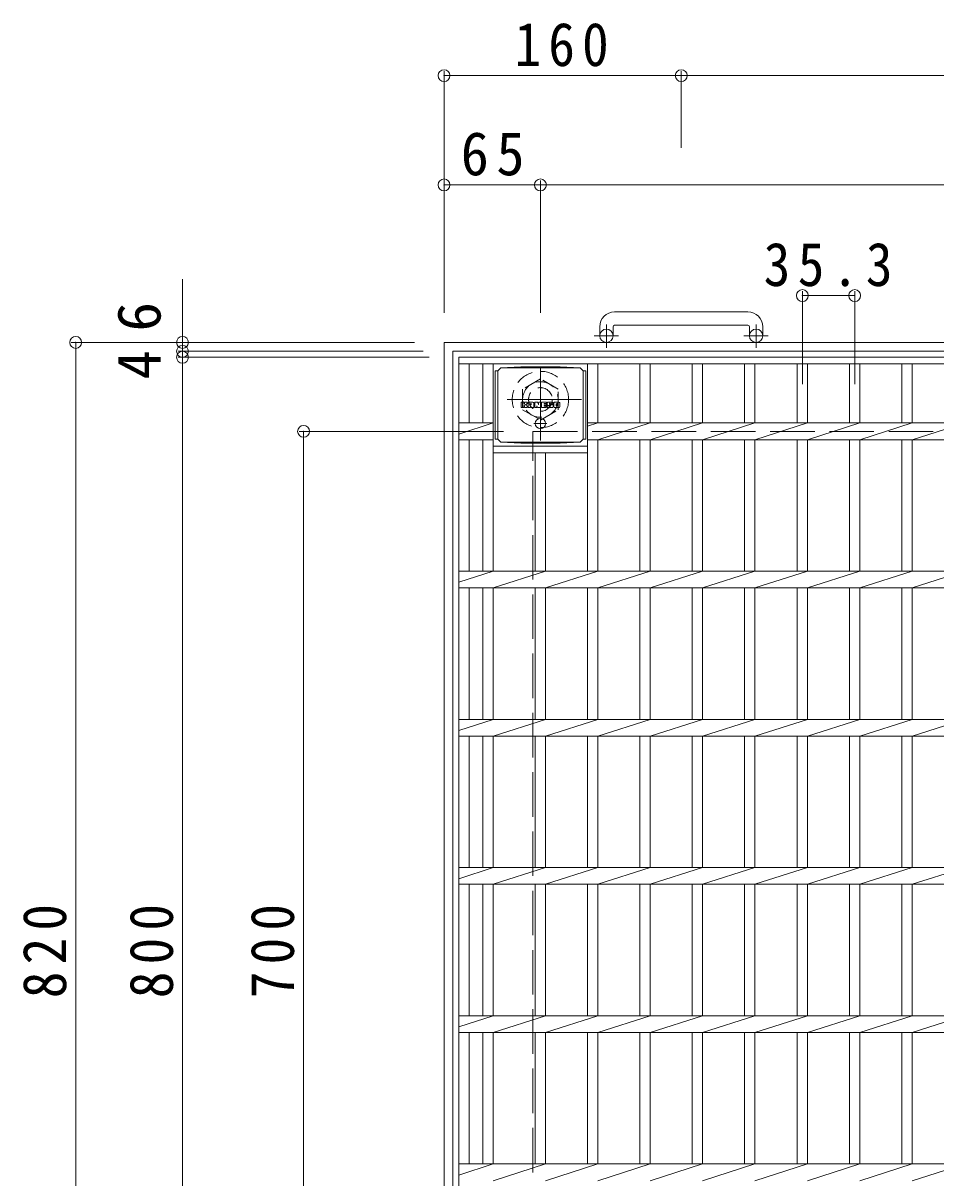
# Model space of a CAD drawing. Units: millimetres at full size, sheet at 1:10; some dimension numbers follow another scale. Extents: x -1608 to 2324, y -1941 to 1699.
# Drawn here: x -1608 to -992, y 920 to 1699 of the extents above; entities that cross this region are included whole.
import ezdxf
from ezdxf.enums import TextEntityAlignment as Align

# ---------------------------------------------------------------- set-up
doc = ezdxf.new("R2010")
doc.units = ezdxf.units.MM
doc.header["$LTSCALE"] = 10
doc.header["$PDMODE"] = 32
doc.header["$PDSIZE"] = 8
for name, pattern in [('CHAIN1', [8, 5, -1, 1, -1]), ('DASHED1', [1.8, 1.2, -0.6]), ('DASHED3', [4, 3, -1])]:
    doc.linetypes.add(name, pattern=pattern)
for name, color, linetype, lineweight in [('C-1', 2, 'Continuous', 9), ('C-2', 3, 'Continuous', 9), ('C-4', 7, 'Continuous', 9), ('C-9', 2, 'Continuous', 9), ('C-F', 7, 'Continuous', 9)]:
    doc.layers.add(name, color=color, linetype=linetype, lineweight=lineweight)
doc.styles.add('ＭＳ ゴシック', font='')
doc.styles.get('ＭＳ ゴシック').set_extended_font_data('MS Gothic')

msp = doc.modelspace()

# ---------------------------------------------------------------- linework, layer by layer
at = {"layer": 'C-1'}
for p, q in [((-1118.73, 1504.53), (-1208.73, 1504.53)), ((-1218.73, 1494.53), (-1218.73, 1488.43)), ((-1209.73, 1494.53), (-1209.73, 1488.43)), ((-1208.73, 1495.53), (-1118.73, 1495.53)), ((-1117.73, 1494.53), (-1117.73, 1488.43)), ((-1108.73, 1494.53), (-1108.73, 1488.43)), ((-1323.73, 1483.93), (-503.73, 1483.93)), ((-1323.73, 663.93), (-1323.73, 1483.93)), ((-1317.73, 1477.93), (-509.73, 1477.93)), ((-1317.73, 669.93), (-1317.73, 1477.93))]:
    msp.add_line(p, q, dxfattribs=at)
at = {"layer": 'C-1', "linetype": 'CHAIN1'}
for p, q in [((-1206.07, 1488.43), (-1222.47, 1488.43)), ((-1214.23, 1480.32), (-1214.23, 1495.92)), ((-1105.07, 1488.43), (-1121.47, 1488.43)), ((-1113.23, 1480.32), (-1113.23, 1495.92)), ((-1258.73, 1417.79), (-1258.73, 1473.07)), ((-1231.09, 1445.43), (-1286.37, 1445.43))]:
    msp.add_line(p, q, dxfattribs=at)
at = {"layer": 'C-1', "linetype": 'DASHED3'}
for p, q in [((-1263.73, 1423.93), (-563.73, 1423.93)), ((-1263.73, 723.93), (-1263.73, 1423.93))]:
    msp.add_line(p, q, dxfattribs=at)
at = {"layer": 'C-1', "linetype": 'DASHED1'}
msp.add_lwpolyline([(-1270.73, 1452.36), (-1270.73, 1438.5), (-1258.73, 1431.57), (-1246.73, 1438.5), (-1246.73, 1452.36), (-1258.73, 1459.29)], close=True, dxfattribs=at)
at = {"layer": 'C-1'}
for centre in [(-1214.23, 1488.43), (-1113.23, 1488.43)]:
    msp.add_circle(centre, 4.5, dxfattribs=at)
at = {"layer": 'C-1', "linetype": 'DASHED1'}
for radius in [19, 12, 8]:
    msp.add_circle((-1258.73, 1445.43), radius, dxfattribs=at)
at = {"layer": 'C-1'}
for centre, radius, start, end in [((-1208.73, 1494.53), 10, 90, 180), ((-1118.73, 1494.53), 10, 0, 90), ((-1208.73, 1494.53), 1, 90, 180), ((-1118.73, 1494.53), 1, 0, 90)]:
    msp.add_arc(centre, radius, start, end, dxfattribs=at)
at = {"layer": 'C-2'}
for p, q in [((-1313.73, 673.93), (-1313.73, 1473.93)), ((-1313.73, 1473.93), (-513.73, 1473.93)), ((-1313.73, 1469.43), (-513.73, 1469.43)), ((-1306.73, 1429.58), (-1306.73, 1469.43)), ((-1297.53, 1429.58), (-1297.53, 1469.43)), ((-1290.53, 1329.58), (-1290.53, 1469.43)), ((-1226.93, 1329.58), (-1226.93, 1469.43)), ((-1219.93, 1429.58), (-1219.93, 1469.43)), ((-1191.63, 1429.58), (-1191.63, 1469.43)), ((-1184.63, 1429.58), (-1184.63, 1469.43)), ((-1156.33, 1429.58), (-1156.33, 1469.43)), ((-1149.33, 1429.58), (-1149.33, 1469.43)), ((-1121.03, 1429.58), (-1121.03, 1469.43)), ((-1114.03, 1429.58), (-1114.03, 1469.43)), ((-1085.53, 1429.58), (-1085.53, 1469.43)), ((-1078.53, 1429.58), (-1078.53, 1469.43)), ((-1050.23, 1429.58), (-1050.23, 1469.43)), ((-1043.23, 1429.58), (-1043.23, 1469.43)), ((-1014.93, 1429.58), (-1014.93, 1469.43)), ((-1007.93, 1429.58), (-1007.93, 1469.43)), ((-1313.73, 1429.58), (-1290.53, 1429.58)), ((-1313.73, 1422.09), (-1290.53, 1429.58)), ((-1226.93, 1427.34), (-1219.93, 1429.58)), ((-1226.93, 1429.58), (-619.53, 1429.58)), ((-1219.93, 1418.28), (-1184.63, 1429.58)), ((-1184.63, 1418.28), (-1149.33, 1429.58)), ((-1149.33, 1418.28), (-1114.03, 1429.58)), ((-1114.03, 1418.28), (-1078.53, 1429.58)), ((-1078.53, 1418.28), (-1043.23, 1429.58)), ((-1043.23, 1418.28), (-1007.93, 1429.58)), ((-1007.93, 1418.28), (-972.63, 1429.58)), ((-1313.73, 1418.28), (-1290.53, 1418.28)), ((-1306.73, 1329.58), (-1306.73, 1418.28)), ((-1297.53, 1329.58), (-1297.53, 1418.28)), ((-1226.93, 1418.28), (-619.53, 1418.28)), ((-1219.93, 1329.58), (-1219.93, 1418.28)), ((-1191.63, 1329.58), (-1191.63, 1418.28)), ((-1184.63, 1329.58), (-1184.63, 1418.28)), ((-1156.33, 1329.58), (-1156.33, 1418.28)), ((-1149.33, 1329.58), (-1149.33, 1418.28)), ((-1121.03, 1329.58), (-1121.03, 1418.28)), ((-1114.03, 1329.58), (-1114.03, 1418.28)), ((-1085.53, 1329.58), (-1085.53, 1418.28)), ((-1078.53, 1329.58), (-1078.53, 1418.28)), ((-1050.23, 1329.58), (-1050.23, 1418.28)), ((-1043.23, 1329.58), (-1043.23, 1418.28)), ((-1014.93, 1329.58), (-1014.93, 1418.28)), ((-1007.93, 1329.58), (-1007.93, 1418.28)), ((-1290.53, 1413.93), (-1226.93, 1413.93)), ((-1290.53, 1409.43), (-1226.93, 1409.43)), ((-1262.23, 1329.58), (-1262.23, 1409.43)), ((-1255.23, 1329.58), (-1255.23, 1409.43)), ((-1313.73, 1329.58), (-513.73, 1329.58)), ((-1313.73, 1322.09), (-1290.53, 1329.58)), ((-1290.53, 1318.28), (-1255.23, 1329.58)), ((-1255.23, 1318.28), (-1219.93, 1329.58)), ((-1219.93, 1318.28), (-1184.63, 1329.58)), ((-1184.63, 1318.28), (-1149.33, 1329.58)), ((-1149.33, 1318.28), (-1114.03, 1329.58)), ((-1114.03, 1318.28), (-1078.53, 1329.58)), ((-1078.53, 1318.28), (-1043.23, 1329.58)), ((-1043.23, 1318.28), (-1007.93, 1329.58)), ((-1007.93, 1318.28), (-972.63, 1329.58)), ((-1313.73, 1318.28), (-513.73, 1318.28)), ((-1306.73, 1229.58), (-1306.73, 1318.28)), ((-1297.53, 1229.58), (-1297.53, 1318.28)), ((-1290.53, 1229.58), (-1290.53, 1318.28)), ((-1262.23, 1229.58), (-1262.23, 1318.28)), ((-1255.23, 1229.58), (-1255.23, 1318.28)), ((-1226.93, 1229.58), (-1226.93, 1318.28)), ((-1219.93, 1229.58), (-1219.93, 1318.28)), ((-1191.63, 1229.58), (-1191.63, 1318.28)), ((-1184.63, 1229.58), (-1184.63, 1318.28)), ((-1156.33, 1229.58), (-1156.33, 1318.28)), ((-1149.33, 1229.58), (-1149.33, 1318.28)), ((-1121.03, 1229.58), (-1121.03, 1318.28)), ((-1114.03, 1229.58), (-1114.03, 1318.28)), ((-1085.53, 1229.58), (-1085.53, 1318.28)), ((-1078.53, 1229.58), (-1078.53, 1318.28)), ((-1050.23, 1229.58), (-1050.23, 1318.28)), ((-1043.23, 1229.58), (-1043.23, 1318.28)), ((-1014.93, 1229.58), (-1014.93, 1318.28)), ((-1007.93, 1229.58), (-1007.93, 1318.28)), ((-1313.73, 1229.58), (-513.73, 1229.58)), ((-1313.73, 1222.09), (-1290.53, 1229.58)), ((-1290.53, 1218.28), (-1255.23, 1229.58)), ((-1255.23, 1218.28), (-1219.93, 1229.58)), ((-1219.93, 1218.28), (-1184.63, 1229.58)), ((-1184.63, 1218.28), (-1149.33, 1229.58)), ((-1149.33, 1218.28), (-1114.03, 1229.58)), ((-1114.03, 1218.28), (-1078.53, 1229.58)), ((-1078.53, 1218.28), (-1043.23, 1229.58)), ((-1043.23, 1218.28), (-1007.93, 1229.58)), ((-1007.93, 1218.28), (-972.63, 1229.58)), ((-1313.73, 1218.28), (-513.73, 1218.28)), ((-1306.73, 1129.58), (-1306.73, 1218.28)), ((-1297.53, 1129.58), (-1297.53, 1218.28)), ((-1290.53, 1129.58), (-1290.53, 1218.28)), ((-1262.23, 1129.58), (-1262.23, 1218.28)), ((-1255.23, 1129.58), (-1255.23, 1218.28)), ((-1226.93, 1129.58), (-1226.93, 1218.28)), ((-1219.93, 1129.58), (-1219.93, 1218.28)), ((-1191.63, 1129.58), (-1191.63, 1218.28)), ((-1184.63, 1129.58), (-1184.63, 1218.28)), ((-1156.33, 1129.58), (-1156.33, 1218.28)), ((-1149.33, 1129.58), (-1149.33, 1218.28)), ((-1121.03, 1129.58), (-1121.03, 1218.28)), ((-1114.03, 1129.58), (-1114.03, 1218.28)), ((-1085.53, 1129.58), (-1085.53, 1218.28)), ((-1078.53, 1129.58), (-1078.53, 1218.28)), ((-1050.23, 1129.58), (-1050.23, 1218.28)), ((-1043.23, 1129.58), (-1043.23, 1218.28)), ((-1014.93, 1129.58), (-1014.93, 1218.28)), ((-1007.93, 1129.58), (-1007.93, 1218.28)), ((-1313.73, 1129.58), (-513.73, 1129.58)), ((-1313.73, 1122.09), (-1290.53, 1129.58)), ((-1290.53, 1118.28), (-1255.23, 1129.58)), ((-1255.23, 1118.28), (-1219.93, 1129.58)), ((-1219.93, 1118.28), (-1184.63, 1129.58)), ((-1184.63, 1118.28), (-1149.33, 1129.58)), ((-1149.33, 1118.28), (-1114.03, 1129.58)), ((-1114.03, 1118.28), (-1078.53, 1129.58)), ((-1078.53, 1118.28), (-1043.23, 1129.58)), ((-1043.23, 1118.28), (-1007.93, 1129.58)), ((-1007.93, 1118.28), (-972.63, 1129.58)), ((-1313.73, 1118.28), (-513.73, 1118.28)), ((-1306.73, 1029.58), (-1306.73, 1118.28)), ((-1297.53, 1029.58), (-1297.53, 1118.28)), ((-1290.53, 1029.58), (-1290.53, 1118.28)), ((-1262.23, 1029.58), (-1262.23, 1118.28)), ((-1255.23, 1029.58), (-1255.23, 1118.28)), ((-1226.93, 1029.58), (-1226.93, 1118.28)), ((-1219.93, 1029.58), (-1219.93, 1118.28)), ((-1191.63, 1029.58), (-1191.63, 1118.28)), ((-1184.63, 1029.58), (-1184.63, 1118.28)), ((-1156.33, 1029.58), (-1156.33, 1118.28)), ((-1149.33, 1029.58), (-1149.33, 1118.28)), ((-1121.03, 1029.58), (-1121.03, 1118.28)), ((-1114.03, 1029.58), (-1114.03, 1118.28)), ((-1085.53, 1029.58), (-1085.53, 1118.28)), ((-1078.53, 1029.58), (-1078.53, 1118.28)), ((-1050.23, 1029.58), (-1050.23, 1118.28)), ((-1043.23, 1029.58), (-1043.23, 1118.28)), ((-1014.93, 1029.58), (-1014.93, 1118.28)), ((-1007.93, 1029.58), (-1007.93, 1118.28)), ((-1313.73, 1029.58), (-513.73, 1029.58)), ((-1313.73, 1022.09), (-1290.53, 1029.58)), ((-1290.53, 1018.28), (-1255.23, 1029.58)), ((-1255.23, 1018.28), (-1219.93, 1029.58)), ((-1219.93, 1018.28), (-1184.63, 1029.58)), ((-1184.63, 1018.28), (-1149.33, 1029.58)), ((-1149.33, 1018.28), (-1114.03, 1029.58)), ((-1114.03, 1018.28), (-1078.53, 1029.58)), ((-1078.53, 1018.28), (-1043.23, 1029.58)), ((-1043.23, 1018.28), (-1007.93, 1029.58)), ((-1007.93, 1018.28), (-972.63, 1029.58)), ((-1313.73, 1018.28), (-513.73, 1018.28)), ((-1306.73, 929.58), (-1306.73, 1018.28)), ((-1297.53, 929.58), (-1297.53, 1018.28)), ((-1290.53, 929.58), (-1290.53, 1018.28)), ((-1262.23, 929.58), (-1262.23, 1018.28)), ((-1255.23, 929.58), (-1255.23, 1018.28)), ((-1226.93, 929.58), (-1226.93, 1018.28)), ((-1219.93, 929.58), (-1219.93, 1018.28)), ((-1191.63, 929.58), (-1191.63, 1018.28)), ((-1184.63, 929.58), (-1184.63, 1018.28)), ((-1156.33, 929.58), (-1156.33, 1018.28)), ((-1149.33, 929.58), (-1149.33, 1018.28)), ((-1121.03, 929.58), (-1121.03, 1018.28)), ((-1114.03, 929.58), (-1114.03, 1018.28)), ((-1085.53, 929.58), (-1085.53, 1018.28)), ((-1078.53, 929.58), (-1078.53, 1018.28)), ((-1050.23, 929.58), (-1050.23, 1018.28)), ((-1043.23, 929.58), (-1043.23, 1018.28)), ((-1014.93, 929.58), (-1014.93, 1018.28)), ((-1007.93, 929.58), (-1007.93, 1018.28)), ((-1313.73, 929.58), (-513.73, 929.58)), ((-1313.73, 922.09), (-1290.53, 929.58)), ((-1290.53, 918.28), (-1255.23, 929.58)), ((-1255.23, 918.28), (-1219.93, 929.58)), ((-1219.93, 918.28), (-1184.63, 929.58)), ((-1184.63, 918.28), (-1149.33, 929.58)), ((-1149.33, 918.28), (-1114.03, 929.58)), ((-1114.03, 918.28), (-1078.53, 929.58)), ((-1078.53, 918.28), (-1043.23, 929.58)), ((-1043.23, 918.28), (-1007.93, 929.58)), ((-1007.93, 918.28), (-972.63, 929.58))]:
    msp.add_line(p, q, dxfattribs=at)
at = {"layer": 'C-4'}
for p, q in [((-1323.73, 1666.95), (-1323.73, 1503.93)), ((-1323.73, 1663.95), (-1163.73, 1663.95)), ((-1163.73, 1666.95), (-1163.73, 1615.25)), ((-1163.73, 1663.95), (-663.73, 1663.95)), ((-1323.73, 1590.23), (-1258.73, 1590.23)), ((-1258.73, 1593.23), (-1258.73, 1503.93)), ((-1258.73, 1590.23), (-587.73, 1590.23)), ((-1500.16, 1477.93), (-1500.16, 1526.6)), ((-1082.03, 1518.53), (-1082.03, 1455.7)), ((-1082.03, 1515.53), (-1046.73, 1515.53)), ((-1046.73, 1518.53), (-1046.73, 1455.7)), ((-1575.18, 1483.93), (-1343.73, 1483.93)), ((-1572.18, 1483.93), (-1572.18, 663.93)), ((-1503.16, 1477.93), (-1337.73, 1477.93)), ((-1503.16, 1473.93), (-1333.73, 1473.93)), ((-1500.16, 1473.93), (-1500.16, 1477.93)), ((-1500.16, 673.93), (-1500.16, 1473.93)), ((-1421.5, 1423.93), (-1283.73, 1423.93)), ((-1418.5, 1423.93), (-1418.5, 723.93))]:
    msp.add_line(p, q, dxfattribs=at)
for p in [(-1323.73, 1663.95), (-1163.73, 1663.95), (-1323.73, 1590.23), (-1258.73, 1590.23), (-1082.03, 1515.53), (-1046.73, 1515.53), (-1572.18, 1483.93), (-1500.16, 1483.93), (-1500.16, 1477.93), (-1500.16, 1473.93), (-1418.5, 1423.93)]:
    msp.add_point(p, dxfattribs=at)
at = {"layer": 'C-9'}
for p, q in [((-1287.48, 1464.7), (-1285.48, 1466.7)), ((-1285.48, 1466.7), (-1272.02, 1467.38)), ((-1285.48, 1466.7), (-1231.98, 1466.7)), ((-1245.44, 1467.38), (-1272.02, 1467.38)), ((-1231.98, 1466.7), (-1245.44, 1467.38)), ((-1229.98, 1464.7), (-1231.98, 1466.7)), ((-1287.48, 1464.66), (-1289.28, 1464.66)), ((-1289.28, 1464.66), (-1289.28, 1418.74)), ((-1287.48, 1418.7), (-1287.48, 1464.7)), ((-1229.98, 1418.7), (-1229.98, 1464.7)), ((-1229.98, 1464.66), (-1228.18, 1464.66)), ((-1228.18, 1464.66), (-1228.18, 1418.74)), ((-1287.48, 1418.74), (-1289.28, 1418.74)), ((-1287.48, 1418.7), (-1285.48, 1416.7)), ((-1229.98, 1418.7), (-1231.98, 1416.7)), ((-1229.98, 1418.74), (-1228.18, 1418.74)), ((-1285.48, 1416.7), (-1272.02, 1416.02)), ((-1285.48, 1416.7), (-1231.98, 1416.7)), ((-1245.44, 1416.02), (-1272.02, 1416.02)), ((-1231.98, 1416.7), (-1245.44, 1416.02))]:
    msp.add_line(p, q, dxfattribs=at)
at = {"layer": 'C-9', "linetype": 'CHAIN1'}
for p, q in [((-1254.37, 1429.2), (-1263.09, 1429.2)), ((-1258.73, 1432.89), (-1258.73, 1425.51))]:
    msp.add_line(p, q, dxfattribs=at)
at = {"layer": 'C-9'}
msp.add_circle((-1258.73, 1429.2), 3.5, dxfattribs=at)
at = {"layer": 'C-F'}
for p, q in [((-1271.74, 1440.1), (-1271.74, 1443.46)), ((-1270.06, 1443.61), (-1271.58, 1443.61)), ((-1269.9, 1443.46), (-1269.9, 1442.53)), ((-1269.4, 1443.46), (-1269.4, 1442.53)), ((-1267.89, 1443.61), (-1269.24, 1443.61)), ((-1267.74, 1443.46), (-1267.74, 1442.67)), ((-1267.07, 1440.1), (-1267.07, 1443.09)), ((-1263.76, 1443.61), (-1266.55, 1443.61)), ((-1265.41, 1441.82), (-1265.41, 1442.36)), ((-1264.95, 1441.77), (-1265.36, 1441.77)), ((-1264.9, 1441.82), (-1264.9, 1442.36)), ((-1263.23, 1440.1), (-1263.23, 1443.09)), ((-1262.56, 1443.46), (-1262.56, 1440.1)), ((-1262.4, 1443.61), (-1260.7, 1443.61)), ((-1260.55, 1443.5), (-1260.07, 1442.01)), ((-1259.91, 1443.46), (-1259.91, 1442.04)), ((-1259.75, 1443.61), (-1258.73, 1443.61)), ((-1258.57, 1443.46), (-1258.57, 1440.1)), ((-1258.07, 1440.1), (-1258.07, 1443.46)), ((-1257.91, 1443.61), (-1254.89, 1443.61)), ((-1254.89, 1442.62), (-1256, 1442.62)), ((-1254.89, 1442.18), (-1256, 1442.18)), ((-1254.73, 1442.78), (-1254.73, 1443.46)), ((-1254.73, 1441.53), (-1254.73, 1442.03)), ((-1250.75, 1443.61), (-1253.8, 1443.61)), ((-1252.57, 1442.27), (-1252.57, 1442.68)), ((-1252.41, 1442.11), (-1250.65, 1442.11)), ((-1252.05, 1442.59), (-1252.05, 1442.68)), ((-1251.89, 1442.43), (-1250.22, 1442.43)), ((-1250.22, 1443.09), (-1250.22, 1442.43)), ((-1249.71, 1440.47), (-1249.71, 1443.09)), ((-1246.24, 1443.61), (-1249.19, 1443.61)), ((-1248.04, 1441.27), (-1248.04, 1442.29)), ((-1247.39, 1441.27), (-1247.39, 1442.29)), ((-1245.72, 1443.09), (-1245.72, 1440.47)), ((-1271.58, 1439.95), (-1270.06, 1439.95)), ((-1269.9, 1440.1), (-1269.9, 1441.19)), ((-1269.4, 1440.1), (-1269.4, 1441.19)), ((-1269.25, 1439.95), (-1267.89, 1439.95)), ((-1267.73, 1440.1), (-1267.73, 1441.03)), ((-1265.56, 1439.95), (-1266.91, 1439.95)), ((-1265.41, 1440.1), (-1265.41, 1440.52)), ((-1264.9, 1440.1), (-1264.9, 1440.52)), ((-1264.74, 1439.95), (-1263.39, 1439.95)), ((-1261.4, 1439.95), (-1262.4, 1439.95)), ((-1261.24, 1440.1), (-1261.24, 1441.01)), ((-1260.75, 1440.06), (-1261.05, 1441.04)), ((-1258.73, 1439.95), (-1260.6, 1439.95)), ((-1257.91, 1439.95), (-1254.9, 1439.95)), ((-1254.89, 1441.38), (-1256.01, 1441.38)), ((-1254.9, 1440.95), (-1256.01, 1440.95)), ((-1254.74, 1440.1), (-1254.74, 1440.79)), ((-1254.23, 1440.96), (-1254.23, 1440.47)), ((-1254.07, 1441.11), (-1252.72, 1441.11)), ((-1252.22, 1441.44), (-1253.8, 1441.44)), ((-1250.65, 1439.95), (-1253.7, 1439.95)), ((-1252.56, 1440.96), (-1252.56, 1440.85)), ((-1252.06, 1441.29), (-1252.06, 1440.85)), ((-1246.24, 1439.95), (-1249.19, 1439.95))]:
    msp.add_line(p, q, dxfattribs=at)
for centre, radius, start, end in [((-1271.58, 1443.46), 0.157, 90, 180), ((-1270.06, 1443.46), 0.157, 0, 90), ((-1269.65, 1442.53), 0.251, 180, 0), ((-1269.24, 1443.46), 0.157, 90, 180), ((-1268.82, 1441.86), 0.088, 97.33171, 266.57183), ((-1269.12, 1444.19), 2.27, 277.33171, 299.42073), ((-1268.92, 1440.13), 1.64, 53.71985, 86.57183), ((-1268.26, 1442.67), 0.524, 299.42073, 0), ((-1267.89, 1443.46), 0.157, 0, 90), ((-1266.55, 1443.09), 0.524, 90, 180), ((-1265.15, 1442.36), 0.255, 0, 180), ((-1265.36, 1441.82), 0.052, 180, 270), ((-1264.95, 1441.82), 0.052, 270, 0), ((-1263.76, 1443.09), 0.524, 0, 90), ((-1262.4, 1443.46), 0.157, 90, 180), ((-1260.7, 1443.46), 0.157, 17.75635, 90), ((-1259.99, 1442.04), 0.083, 197.75635, 0), ((-1259.75, 1443.46), 0.157, 90, 180), ((-1258.73, 1443.46), 0.157, 0, 90), ((-1257.91, 1443.46), 0.157, 90, 180), ((-1256, 1442.4), 0.22, 90, 270), ((-1254.89, 1443.46), 0.157, 0, 90), ((-1254.89, 1442.78), 0.157, 270, 0), ((-1254.89, 1442.03), 0.157, 0, 90), ((-1251.85, 1442.53), 2.38, 157.10112, 202.89888), ((-1253.8, 1443.35), 0.262, 90, 157.10112), ((-1253.8, 1441.71), 0.262, 202.89888, 270), ((-1252.31, 1442.68), 0.259, 0, 180), ((-1252.41, 1442.27), 0.157, 180, 270), ((-1251.89, 1442.59), 0.157, 180, 270), ((-1250.75, 1443.09), 0.524, 0, 90), ((-1250.65, 1441.85), 0.262, 22.90802, 90), ((-1252.6, 1441.03), 2.37, 337.09198, 22.90802), ((-1249.19, 1443.09), 0.524, 90, 180), ((-1247.72, 1442.29), 0.321, 0, 180), ((-1246.24, 1443.09), 0.524, 0, 90), ((-1271.58, 1440.1), 0.157, 180, 270), ((-1270.06, 1440.1), 0.157, 270, 0), ((-1269.65, 1441.19), 0.249, 0, 180), ((-1269.25, 1440.1), 0.157, 180, 270), ((-1268.26, 1441.03), 0.524, 0, 53.71985), ((-1267.89, 1440.1), 0.157, 270, 0), ((-1266.91, 1440.1), 0.157, 180, 270), ((-1265.56, 1440.1), 0.157, 270, 0), ((-1265.15, 1440.52), 0.255, 0, 180), ((-1264.74, 1440.1), 0.157, 180, 270), ((-1263.39, 1440.1), 0.157, 270, 0), ((-1262.4, 1440.1), 0.157, 180, 270), ((-1261.4, 1440.1), 0.157, 270, 0), ((-1261.14, 1441.01), 0.101, 16.48875, 180), ((-1260.6, 1440.1), 0.157, 196.48875, 270), ((-1258.73, 1440.1), 0.157, 270, 0), ((-1257.91, 1440.1), 0.157, 180, 270), ((-1256.01, 1441.16), 0.214, 90, 270), ((-1254.9, 1440.79), 0.157, 0, 90), ((-1254.9, 1440.1), 0.157, 270, 0), ((-1254.89, 1441.53), 0.157, 270, 0), ((-1254.07, 1440.96), 0.157, 90, 180), ((-1253.7, 1440.47), 0.524, 180, 270), ((-1252.72, 1440.96), 0.157, 0, 90), ((-1252.31, 1440.85), 0.25, 180, 0), ((-1252.22, 1441.29), 0.157, 0, 90), ((-1250.65, 1440.21), 0.262, 270, 337.09198), ((-1249.19, 1440.47), 0.524, 180, 270), ((-1247.72, 1441.27), 0.321, 180, 0), ((-1246.24, 1440.47), 0.524, 270, 0)]:
    msp.add_arc(centre, radius, start, end, dxfattribs=at)

# ---------------------------------------------------------------- texts
at = {"layer": 'C-4', "color": 2, "style": 'ＭＳ ゴシック'}
for s, p in [('6', (-1506.16, 1491.25)), ('4', (-1506.16, 1458.86))]:
    msp.add_text(s, height=29.33, rotation=90, dxfattribs=at).set_placement(p, align=Align.BOTTOM_LEFT)
at = {"layer": 'C-4', "color": 2, "char_height": 29.33, "attachment_point": 7, "style": 'ＭＳ ゴシック'}
for s, insert in [('\\T1.27;\\W0.9;160', (-1276.23, 1669.95)), ('\\T1.27;\\W0.95;65', (-1312.48, 1596.23)), ('\\T1.28;\\W0.9;35.3', (-1108.13, 1521.53))]:
    msp.add_mtext(s, dxfattribs=dict(at, insert=insert))
at = {"layer": 'C-4', "color": 2, "char_height": 29.33, "attachment_point": 7, "rotation": 90, "style": 'ＭＳ ゴシック'}
for s, insert in [('\\T1.27;\\W0.9;820', (-1578.18, 1041.43)), ('\\T1.27;\\W0.9;800', (-1506.16, 1041.43)), ('\\T1.27;\\W0.9;700', (-1424.5, 1041.43))]:
    msp.add_mtext(s, dxfattribs=dict(at, insert=insert))

doc.saveas('drawing.dxf')
